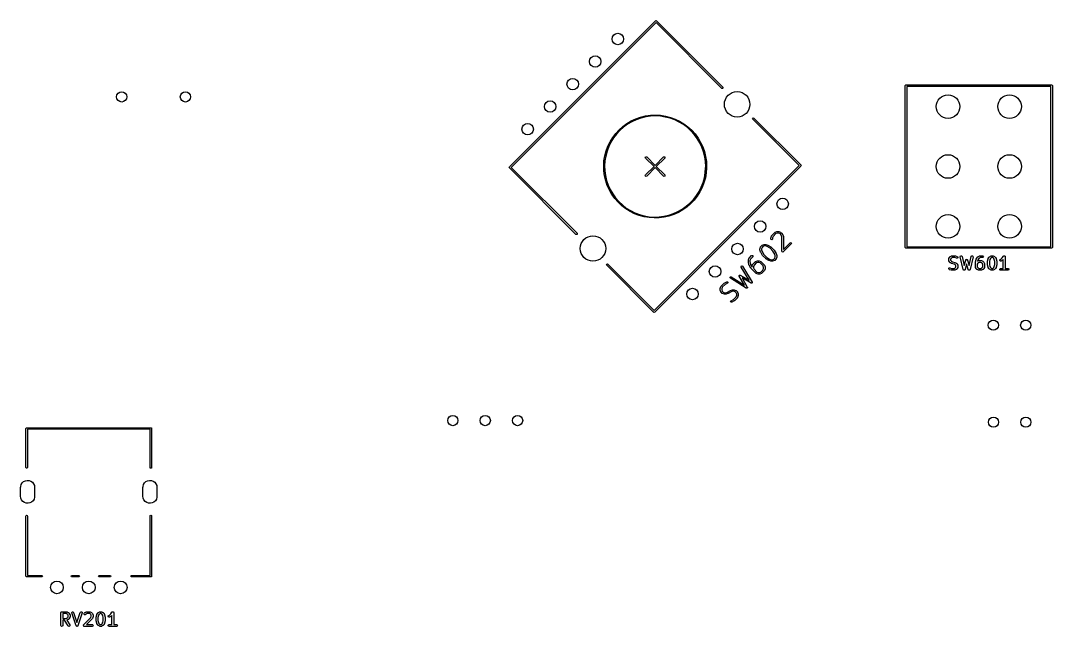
# Model space of a CAD drawing. Extents: x 126 to 289, y -245 to -37.
# Drawn here: x 132.3 to 213.3, y -135.4 to -87.9 of the extents above; entities that cross this region are included whole.
import ezdxf

# ---------------------------------------------------------------- set-up
doc = ezdxf.new("R2010")
doc.units = 0
doc.layers.add('BLACK', color=7, linetype='CONTINUOUS')

msp = doc.modelspace()

# ---------------------------------------------------------------- linework, layer by layer
at = {"layer": 'BLACK', "linetype": 'CONTINUOUS'}
for p, q in [((170.689, -99.3398), (182.144, -87.8847)), ((182.189, -88.0194), (170.823, -99.3847)), ((182.144, -87.8847), (182.189, -87.8661)), ((182.189, -87.8661), (182.234, -87.8847)), ((187.352, -93.1823), (182.189, -88.0194)), ((182.234, -87.8847), (187.441, -93.0925)), ((187.441, -93.0925), (187.46, -93.1374)), ((201.743, -92.964), (201.761, -92.9216)), ((201.743, -105.664), (201.743, -92.964)), ((201.761, -92.9216), (201.803, -92.904)), ((201.803, -92.904), (213.233, -92.904)), ((201.863, -93.024), (201.863, -105.604)), ((213.173, -93.024), (201.863, -93.024)), ((213.173, -105.604), (213.173, -93.024)), ((213.233, -92.904), (213.275, -92.9216)), ((213.275, -92.9216), (213.293, -92.964)), ((213.293, -92.964), (213.293, -105.664)), ((187.397, -93.2009), (187.352, -93.1823)), ((187.441, -93.1823), (187.397, -93.2009)), ((187.46, -93.1374), (187.441, -93.1823)), ((180.605, -95.5682), (180.977, -95.4384)), ((180.999, -95.5105), (180.633, -95.6379)), ((180.977, -95.4384), (181.361, -95.3456)), ((181.375, -95.4195), (180.999, -95.5105)), ((181.361, -95.3456), (181.752, -95.2906)), ((181.759, -95.3655), (181.375, -95.4195)), ((181.752, -95.2906), (182.146, -95.2741)), ((182.146, -95.3493), (181.759, -95.3655)), ((182.146, -95.2741), (182.54, -95.2961)), ((182.532, -95.3709), (182.146, -95.3493)), ((182.915, -95.4302), (182.532, -95.3709)), ((182.54, -95.2961), (182.93, -95.3565)), ((183.29, -95.5265), (182.915, -95.4302)), ((182.93, -95.3565), (183.313, -95.4547)), ((183.654, -95.659), (183.29, -95.5265)), ((183.313, -95.4547), (183.684, -95.5897)), ((189.761, -95.5621), (189.779, -95.5197)), ((189.779, -95.5197), (189.821, -95.5021)), ((189.821, -95.5021), (189.864, -95.5197)), ((189.864, -95.5197), (193.539, -99.1949)), ((179.291, -96.4275), (179.587, -96.1655)), ((179.634, -96.2241), (179.344, -96.4813)), ((179.587, -96.1655), (179.906, -95.9335)), ((179.947, -95.9964), (179.634, -96.2241)), ((179.906, -95.9335), (180.246, -95.7337)), ((180.281, -95.8004), (179.947, -95.9964)), ((180.246, -95.7337), (180.605, -95.5682)), ((180.633, -95.6379), (180.281, -95.8004)), ((184.004, -95.8264), (183.654, -95.659)), ((183.684, -95.5897), (184.04, -95.7602)), ((184.335, -96.0271), (184.004, -95.8264)), ((184.04, -95.7602), (184.377, -95.9647)), ((184.645, -96.2591), (184.335, -96.0271)), ((184.377, -95.9647), (184.693, -96.2011)), ((184.931, -96.5203), (184.645, -96.2591)), ((184.693, -96.2011), (184.985, -96.4673)), ((189.779, -95.6045), (189.761, -95.5621)), ((193.415, -99.2408), (189.779, -95.6045)), ((178.578, -97.3677), (178.785, -97.0315)), ((178.847, -97.074), (178.644, -97.404)), ((178.785, -97.0315), (179.023, -96.7171)), ((179.081, -96.7655), (178.847, -97.074)), ((179.023, -96.7171), (179.291, -96.4275)), ((179.344, -96.4813), (179.081, -96.7655)), ((185.19, -96.8081), (184.931, -96.5203)), ((184.985, -96.4673), (185.249, -96.7606)), ((185.42, -97.1199), (185.19, -96.8081)), ((185.249, -96.7606), (185.483, -97.0783)), ((185.619, -97.4526), (185.42, -97.1199)), ((185.483, -97.0783), (185.685, -97.4173)), ((178.267, -98.0924), (178.405, -97.7225)), ((178.474, -97.7521), (178.339, -98.1152)), ((178.405, -97.7225), (178.578, -97.3677)), ((178.644, -97.404), (178.474, -97.7521)), ((185.784, -97.8031), (185.619, -97.4526)), ((185.685, -97.4173), (185.853, -97.7745)), ((185.914, -98.1681), (185.784, -97.8031)), ((185.853, -97.7745), (185.986, -98.1463)), ((178.103, -98.8637), (178.166, -98.474)), ((178.166, -98.474), (178.267, -98.0924)), ((178.24, -98.4897), (178.178, -98.8721)), ((178.339, -98.1152), (178.24, -98.4897)), ((181.347, -98.6069), (181.366, -98.562)), ((181.366, -98.6518), (181.347, -98.6069)), ((181.366, -98.562), (181.411, -98.5434)), ((182.028, -99.314), (181.366, -98.6518)), ((181.411, -98.5434), (181.456, -98.562)), ((181.456, -98.562), (182.118, -99.2242)), ((182.118, -99.2242), (182.78, -98.562)), ((182.87, -98.6518), (182.208, -99.314)), ((182.78, -98.562), (182.825, -98.5434)), ((182.825, -98.5434), (182.87, -98.562)), ((182.87, -98.562), (182.889, -98.6069)), ((182.889, -98.6069), (182.87, -98.6518)), ((186.007, -98.5439), (185.914, -98.1681)), ((185.986, -98.1463), (186.081, -98.5293)), ((186.064, -98.9271), (186.007, -98.5439)), ((186.081, -98.5293), (186.139, -98.9198)), ((170.67, -99.3847), (170.689, -99.3398)), ((170.689, -99.4296), (170.67, -99.3847)), ((175.897, -104.637), (170.689, -99.4296)), ((170.823, -99.3847), (175.986, -104.548)), ((178.078, -99.2576), (178.103, -98.8637)), ((178.078, -99.2586), (178.078, -99.2576)), ((178.092, -99.6521), (178.078, -99.2586)), ((178.178, -98.8721), (178.154, -99.2586)), ((178.154, -99.2586), (178.167, -99.6458)), ((181.366, -99.9762), (182.028, -99.314)), ((182.118, -99.4038), (181.456, -100.066)), ((182.78, -100.066), (182.118, -99.4038)), ((182.208, -99.314), (182.87, -99.9762)), ((186.052, -99.8109), (186.081, -99.4247)), ((186.083, -99.314), (186.064, -98.9271)), ((186.081, -99.4247), (186.083, -99.314)), ((186.156, -99.4268), (186.126, -99.8203)), ((186.139, -98.9198), (186.158, -99.314)), ((186.158, -99.314), (186.156, -99.4268)), ((193.033, -99.6227), (193.415, -99.2408)), ((193.547, -99.2882), (193.123, -99.7125)), ((193.539, -99.1949), (193.547, -99.1984)), ((193.547, -99.1984), (193.566, -99.2433)), ((193.566, -99.2433), (193.547, -99.2882)), ((178.144, -100.043), (178.092, -99.6521)), ((178.235, -100.428), (178.144, -100.043)), ((178.167, -99.6458), (178.218, -100.03)), ((178.218, -100.03), (178.307, -100.407)), ((178.307, -100.407), (178.432, -100.774)), ((181.347, -100.021), (181.366, -99.9762)), ((181.366, -100.066), (181.347, -100.021)), ((181.411, -100.085), (181.366, -100.066)), ((181.456, -100.066), (181.411, -100.085)), ((182.427, -110.229), (193.033, -99.6227)), ((193.123, -99.7125), (182.516, -110.319)), ((182.825, -100.085), (182.78, -100.066)), ((182.87, -100.066), (182.825, -100.085)), ((182.87, -99.9762), (182.889, -100.021)), ((182.889, -100.021), (182.87, -100.066)), ((185.88, -100.565), (185.984, -100.192)), ((186.058, -100.209), (185.951, -100.589)), ((185.984, -100.192), (186.052, -99.8109)), ((186.126, -99.8203), (186.058, -100.209)), ((193.033, -99.6227), (193.033, -99.6227)), ((193.123, -99.7125), (193.123, -99.7125)), ((178.362, -100.801), (178.235, -100.428)), ((178.525, -101.161), (178.362, -100.801)), ((178.432, -100.774), (178.592, -101.126)), ((178.722, -101.503), (178.525, -101.161)), ((178.592, -101.126), (178.785, -101.462)), ((185.565, -101.272), (185.74, -100.927)), ((185.809, -100.957), (185.631, -101.31)), ((185.74, -100.927), (185.88, -100.565)), ((185.951, -100.589), (185.809, -100.957)), ((178.952, -101.823), (178.722, -101.503)), ((178.785, -101.462), (179.011, -101.777)), ((179.212, -102.12), (178.952, -101.823)), ((179.011, -101.777), (179.266, -102.068)), ((184.852, -102.185), (185.119, -101.905)), ((185.176, -101.954), (184.904, -102.24)), ((185.119, -101.905), (185.358, -101.599)), ((185.419, -101.643), (185.176, -101.954)), ((185.358, -101.599), (185.565, -101.272)), ((185.631, -101.31), (185.419, -101.643)), ((179.5, -102.391), (179.212, -102.12)), ((179.266, -102.068), (179.548, -102.333)), ((179.812, -102.631), (179.5, -102.391)), ((179.548, -102.333), (179.855, -102.57)), ((180.147, -102.841), (179.812, -102.631)), ((179.855, -102.57), (180.184, -102.775)), ((180.184, -102.775), (180.531, -102.947)), ((183.906, -102.853), (184.242, -102.662)), ((184.283, -102.725), (183.94, -102.92)), ((184.242, -102.662), (184.559, -102.438)), ((184.605, -102.498), (184.283, -102.725)), ((184.559, -102.438), (184.852, -102.185)), ((184.904, -102.24), (184.605, -102.498)), ((180.501, -103.016), (180.147, -102.841)), ((180.87, -103.156), (180.501, -103.016)), ((180.531, -102.947), (180.893, -103.085)), ((181.25, -103.26), (180.87, -103.156)), ((180.893, -103.085), (181.267, -103.186)), ((181.64, -103.326), (181.25, -103.26)), ((181.267, -103.186), (181.649, -103.251)), ((182.033, -103.353), (181.64, -103.326)), ((181.649, -103.251), (182.035, -103.278)), ((182.428, -103.342), (182.033, -103.353)), ((182.035, -103.278), (182.422, -103.267)), ((182.422, -103.267), (182.806, -103.219)), ((182.82, -103.293), (182.428, -103.342)), ((182.806, -103.219), (183.184, -103.133)), ((183.204, -103.205), (182.82, -103.293)), ((183.184, -103.133), (183.552, -103.01)), ((183.579, -103.081), (183.204, -103.205)), ((183.552, -103.01), (183.906, -102.853)), ((183.94, -102.92), (183.579, -103.081)), ((191.537, -104.472), (191.681, -104.424)), ((191.681, -104.424), (191.69, -104.425)), ((191.69, -104.425), (191.7, -104.421)), ((191.7, -104.421), (191.796, -104.421)), ((191.796, -104.421), (191.805, -104.425)), ((191.805, -104.425), (191.814, -104.424)), ((191.814, -104.424), (191.958, -104.472)), ((175.941, -104.656), (175.897, -104.637)), ((175.986, -104.637), (175.941, -104.656)), ((175.986, -104.548), (176.005, -104.593)), ((176.005, -104.593), (175.986, -104.637)), ((191.208, -104.913), (191.211, -104.904)), ((191.208, -105.009), (191.208, -104.913)), ((191.225, -105.051), (191.208, -105.009)), ((191.211, -104.894), (191.259, -104.75)), ((191.211, -104.904), (191.211, -104.894)), ((191.268, -105.069), (191.225, -105.051)), ((191.259, -104.75), (191.268, -104.74)), ((191.268, -104.74), (191.273, -104.727)), ((191.31, -105.051), (191.268, -105.069)), ((191.273, -104.727), (191.513, -104.487)), ((191.328, -105.009), (191.31, -105.051)), ((191.368, -104.801), (191.328, -104.923)), ((191.328, -104.923), (191.328, -105.009)), ((191.588, -104.582), (191.368, -104.801)), ((191.513, -104.487), (191.526, -104.481)), ((191.526, -104.481), (191.537, -104.472)), ((191.709, -104.541), (191.588, -104.582)), ((191.786, -104.541), (191.709, -104.541)), ((191.907, -104.582), (191.786, -104.541)), ((191.986, -104.661), (191.907, -104.582)), ((191.958, -104.472), (191.969, -104.481)), ((191.969, -104.481), (191.982, -104.487)), ((191.982, -104.487), (192.078, -104.583)), ((192.071, -104.831), (191.986, -104.661)), ((192.071, -105.969), (192.071, -104.831)), ((192.078, -104.583), (192.082, -104.592)), ((192.082, -104.592), (192.089, -104.598)), ((192.089, -104.598), (192.185, -104.79)), ((192.185, -104.79), (192.186, -104.804)), ((192.186, -104.804), (192.191, -104.817)), ((192.191, -104.817), (192.191, -105.824)), ((190.344, -105.777), (190.348, -105.768)), ((190.344, -105.873), (190.344, -105.777)), ((190.348, -105.882), (190.344, -105.873)), ((190.347, -105.758), (190.395, -105.614)), ((190.348, -105.768), (190.347, -105.758)), ((190.347, -105.892), (190.348, -105.882)), ((190.395, -106.036), (190.347, -105.892)), ((190.395, -105.614), (190.404, -105.603)), ((190.4, -106.041), (190.395, -106.036)), ((190.401, -106.047), (190.4, -106.041)), ((190.545, -106.287), (190.401, -106.047)), ((190.404, -105.603), (190.41, -105.59)), ((190.41, -105.59), (190.506, -105.494)), ((190.504, -105.665), (190.464, -105.786)), ((190.464, -105.786), (190.464, -105.863)), ((190.464, -105.863), (190.507, -105.991)), ((190.58, -105.589), (190.504, -105.665)), ((190.506, -105.494), (190.518, -105.489)), ((190.507, -105.991), (190.644, -106.219)), ((190.518, -105.489), (190.529, -105.48)), ((190.529, -105.48), (190.673, -105.432)), ((190.702, -105.549), (190.58, -105.589)), ((190.673, -105.432), (190.683, -105.433)), ((190.683, -105.433), (190.692, -105.429)), ((190.692, -105.429), (190.788, -105.429)), ((190.778, -105.549), (190.702, -105.549)), ((190.907, -105.592), (190.778, -105.549)), ((190.788, -105.429), (190.797, -105.433)), ((190.797, -105.433), (190.807, -105.432)), ((190.807, -105.432), (190.951, -105.48)), ((191.135, -105.728), (190.907, -105.592)), ((190.951, -105.48), (190.956, -105.484)), ((190.956, -105.484), (190.963, -105.485)), ((190.963, -105.485), (191.203, -105.629)), ((191.364, -105.958), (191.135, -105.728)), ((191.203, -105.629), (191.207, -105.635)), ((191.207, -105.635), (191.214, -105.638)), ((191.214, -105.638), (191.454, -105.878)), ((191.501, -106.186), (191.364, -105.958)), ((191.454, -105.878), (191.457, -105.885)), ((191.457, -105.885), (191.463, -105.89)), ((191.463, -105.89), (191.607, -106.13)), ((192.089, -106.011), (192.071, -105.969)), ((192.131, -106.029), (192.089, -106.011)), ((192.174, -106.011), (192.131, -106.029)), ((192.798, -105.387), (192.174, -106.011)), ((192.191, -105.824), (192.713, -105.302)), ((192.713, -105.302), (192.755, -105.285)), ((192.755, -105.285), (192.798, -105.302)), ((192.798, -105.302), (192.815, -105.345)), ((192.815, -105.345), (192.798, -105.387)), ((201.761, -105.706), (201.743, -105.664)), ((201.803, -105.724), (201.761, -105.706)), ((213.233, -105.724), (201.803, -105.724)), ((201.863, -105.604), (213.173, -105.604)), ((213.275, -105.706), (213.233, -105.724)), ((213.293, -105.664), (213.275, -105.706)), ((189.432, -106.688), (189.436, -106.679)), ((189.432, -106.784), (189.432, -106.688)), ((189.435, -106.79), (189.432, -106.784)), ((189.434, -106.796), (189.435, -106.79)), ((189.482, -107.036), (189.434, -106.796)), ((189.435, -106.669), (189.483, -106.525)), ((189.436, -106.679), (189.435, -106.669)), ((189.483, -106.525), (189.493, -106.515)), ((189.493, -106.515), (189.498, -106.502)), ((189.498, -106.502), (189.69, -106.31)), ((189.593, -106.577), (189.552, -106.698)), ((189.552, -106.698), (189.552, -106.778)), ((189.552, -106.778), (189.597, -107.002)), ((189.775, -106.395), (189.593, -106.577)), ((189.69, -106.31), (189.732, -106.292)), ((189.732, -106.292), (189.775, -106.31)), ((189.775, -106.31), (189.792, -106.352)), ((189.792, -106.352), (189.775, -106.395)), ((189.786, -106.982), (189.978, -106.79)), ((190.053, -106.885), (189.881, -107.057)), ((189.978, -106.79), (189.991, -106.785)), ((189.991, -106.785), (190.001, -106.775)), ((190.001, -106.775), (190.145, -106.727)), ((190.174, -106.844), (190.053, -106.885)), ((190.145, -106.727), (190.155, -106.728)), ((190.155, -106.728), (190.164, -106.724)), ((190.164, -106.724), (190.26, -106.724)), ((190.25, -106.844), (190.174, -106.844)), ((190.372, -106.885), (190.25, -106.844)), ((190.26, -106.724), (190.269, -106.728)), ((190.269, -106.728), (190.279, -106.727)), ((190.279, -106.727), (190.423, -106.775)), ((190.592, -107.105), (190.372, -106.885)), ((190.423, -106.775), (190.434, -106.785)), ((190.434, -106.785), (190.446, -106.79)), ((190.446, -106.79), (190.686, -107.03)), ((190.551, -106.292), (190.545, -106.287)), ((190.554, -106.299), (190.551, -106.292)), ((190.793, -106.539), (190.554, -106.299)), ((190.644, -106.219), (190.873, -106.449)), ((190.8, -106.542), (190.793, -106.539)), ((190.805, -106.548), (190.8, -106.542)), ((191.045, -106.692), (190.805, -106.548)), ((190.873, -106.449), (191.101, -106.586)), ((191.052, -106.693), (191.045, -106.692)), ((191.057, -106.697), (191.052, -106.693)), ((191.201, -106.745), (191.057, -106.697)), ((191.101, -106.586), (191.229, -106.628)), ((191.211, -106.745), (191.201, -106.745)), ((191.22, -106.748), (191.211, -106.745)), ((191.316, -106.748), (191.22, -106.748)), ((191.229, -106.628), (191.306, -106.628)), ((191.306, -106.628), (191.427, -106.588)), ((191.325, -106.745), (191.316, -106.748)), ((191.335, -106.745), (191.325, -106.745)), ((191.479, -106.697), (191.335, -106.745)), ((191.427, -106.588), (191.503, -106.512)), ((191.489, -106.688), (191.479, -106.697)), ((191.502, -106.683), (191.489, -106.688)), ((191.544, -106.314), (191.501, -106.186)), ((191.598, -106.587), (191.502, -106.683)), ((191.503, -106.512), (191.544, -106.391)), ((191.544, -106.391), (191.544, -106.314)), ((191.603, -106.574), (191.598, -106.587)), ((191.613, -106.563), (191.603, -106.574)), ((191.607, -106.13), (191.608, -106.136)), ((191.608, -106.136), (191.613, -106.142)), ((191.613, -106.142), (191.661, -106.286)), ((191.661, -106.419), (191.613, -106.563)), ((191.661, -106.286), (191.66, -106.295)), ((191.66, -106.295), (191.664, -106.305)), ((191.664, -106.4), (191.66, -106.41)), ((191.66, -106.41), (191.661, -106.419)), ((191.664, -106.305), (191.664, -106.4)), ((205.157, -106.577), (205.162, -106.551)), ((205.157, -106.672), (205.157, -106.577)), ((205.159, -106.676), (205.157, -106.672)), ((205.158, -106.681), (205.159, -106.676)), ((205.165, -106.706), (205.158, -106.681)), ((205.162, -106.551), (205.165, -106.548)), ((205.165, -106.543), (205.213, -106.448)), ((205.165, -106.548), (205.165, -106.543)), ((205.213, -106.801), (205.165, -106.706)), ((205.213, -106.448), (205.226, -106.43)), ((205.214, -106.802), (205.213, -106.801)), ((205.227, -106.82), (205.214, -106.802)), ((205.226, -106.43), (205.227, -106.429)), ((205.227, -106.429), (205.274, -106.381)), ((205.274, -106.868), (205.227, -106.82)), ((205.274, -106.381), (205.293, -106.368)), ((205.276, -106.869), (205.274, -106.868)), ((205.294, -106.882), (205.276, -106.869)), ((205.293, -106.368), (205.294, -106.367)), ((205.294, -106.367), (205.389, -106.319)), ((205.389, -106.93), (205.294, -106.882)), ((205.342, -106.526), (205.307, -106.595)), ((205.307, -106.595), (205.307, -106.654)), ((205.307, -106.654), (205.342, -106.723)), ((205.372, -106.496), (205.342, -106.526)), ((205.342, -106.723), (205.372, -106.753)), ((205.44, -106.461), (205.372, -106.496)), ((205.372, -106.753), (205.449, -106.792)), ((205.389, -106.319), (205.414, -106.312)), ((205.414, -106.312), (205.419, -106.313)), ((205.419, -106.313), (205.423, -106.311)), ((205.423, -106.311), (205.661, -106.311)), ((205.649, -106.461), (205.44, -106.461)), ((205.449, -106.792), (205.631, -106.837)), ((205.631, -106.837), (205.643, -106.843)), ((205.643, -106.843), (205.647, -106.843)), ((205.647, -106.843), (205.742, -106.891)), ((205.78, -106.505), (205.649, -106.461)), ((205.661, -106.311), (205.683, -106.315)), ((205.683, -106.315), (205.685, -106.315)), ((205.685, -106.315), (205.827, -106.363)), ((205.831, -106.504), (205.78, -106.505)), ((205.827, -106.363), (205.85, -106.375)), ((205.87, -106.47), (205.831, -106.504)), ((205.85, -106.375), (205.877, -106.419)), ((205.877, -106.419), (205.87, -106.47)), ((206.063, -106.378), (206.086, -106.332)), ((206.064, -106.404), (206.063, -106.378)), ((206.302, -107.404), (206.064, -106.404)), ((206.086, -106.332), (206.133, -106.312)), ((206.133, -106.312), (206.182, -106.326)), ((206.182, -106.326), (206.21, -106.369)), ((206.21, -106.369), (206.379, -107.08)), ((206.379, -107.08), (206.493, -106.653)), ((206.493, -106.653), (206.504, -106.629)), ((206.504, -106.629), (206.51, -106.625)), ((206.51, -106.625), (206.513, -106.619)), ((206.513, -106.619), (206.53, -106.611)), ((206.53, -106.611), (206.546, -106.6)), ((206.546, -106.6), (206.553, -106.6)), ((206.553, -106.6), (206.559, -106.597)), ((206.559, -106.597), (206.578, -106.602)), ((206.578, -106.602), (206.597, -106.604)), ((206.597, -106.604), (206.602, -106.609)), ((206.602, -106.609), (206.609, -106.611)), ((206.609, -106.611), (206.62, -106.627)), ((206.62, -106.627), (206.634, -106.64)), ((206.634, -106.64), (206.634, -106.647)), ((206.634, -106.647), (206.638, -106.653)), ((206.638, -106.653), (206.752, -107.08)), ((206.752, -107.08), (206.921, -106.369)), ((207.067, -106.404), (206.829, -107.404)), ((206.921, -106.369), (206.932, -106.345)), ((206.932, -106.345), (206.973, -106.315)), ((206.973, -106.315), (207.024, -106.318)), ((207.024, -106.318), (207.061, -106.353)), ((207.061, -106.353), (207.067, -106.404)), ((207.253, -106.815), (207.255, -106.8)), ((207.253, -107.196), (207.253, -106.815)), ((207.255, -106.797), (207.302, -106.606)), ((207.255, -106.8), (207.255, -106.797)), ((207.302, -106.606), (207.313, -106.583)), ((207.313, -106.583), (207.408, -106.44)), ((207.313, -106.583), (207.313, -106.583)), ((207.408, -106.44), (207.416, -106.432)), ((207.416, -106.432), (207.417, -106.429)), ((207.417, -106.429), (207.465, -106.381)), ((207.445, -106.655), (207.426, -106.729)), ((207.426, -106.729), (207.484, -106.7)), ((207.467, -106.877), (207.437, -106.907)), ((207.529, -106.529), (207.445, -106.655)), ((207.465, -106.381), (207.483, -106.368)), ((207.536, -106.842), (207.467, -106.877)), ((207.483, -106.368), (207.484, -106.367)), ((207.484, -106.367), (207.58, -106.319)), ((207.484, -106.7), (207.509, -106.693)), ((207.509, -106.693), (207.514, -106.694)), ((207.514, -106.694), (207.518, -106.692)), ((207.518, -106.692), (207.708, -106.692)), ((207.562, -106.496), (207.529, -106.529)), ((207.691, -106.842), (207.536, -106.842)), ((207.631, -106.461), (207.562, -106.496)), ((207.58, -106.319), (207.605, -106.312)), ((207.605, -106.312), (207.609, -106.313)), ((207.609, -106.313), (207.613, -106.311)), ((207.613, -106.311), (207.804, -106.311)), ((207.804, -106.461), (207.631, -106.461)), ((207.759, -106.877), (207.691, -106.842)), ((207.708, -106.692), (207.734, -106.697)), ((207.734, -106.697), (207.738, -106.7)), ((207.738, -106.7), (207.742, -106.7)), ((207.742, -106.7), (207.837, -106.748)), ((207.79, -106.907), (207.759, -106.877)), ((207.804, -106.311), (207.829, -106.316)), ((207.852, -106.444), (207.804, -106.461)), ((207.829, -106.316), (207.869, -106.349)), ((207.837, -106.748), (207.855, -106.761)), ((207.878, -106.399), (207.852, -106.444)), ((207.855, -106.761), (207.857, -106.762)), ((207.857, -106.762), (207.904, -106.81)), ((207.869, -106.349), (207.878, -106.399)), ((207.904, -106.81), (207.917, -106.828)), ((207.917, -106.828), (207.918, -106.829)), ((207.918, -106.829), (207.966, -106.924)), ((208.205, -106.767), (208.208, -106.753)), ((208.205, -107.005), (208.205, -106.767)), ((208.207, -106.749), (208.255, -106.559)), ((208.208, -106.753), (208.207, -106.749)), ((208.255, -106.559), (208.26, -106.547)), ((208.26, -106.543), (208.308, -106.448)), ((208.26, -106.547), (208.26, -106.543)), ((208.308, -106.448), (208.321, -106.43)), ((208.321, -106.43), (208.322, -106.429)), ((208.322, -106.429), (208.37, -106.381)), ((208.398, -106.603), (208.355, -106.777)), ((208.355, -106.777), (208.355, -106.996)), ((208.37, -106.381), (208.388, -106.368)), ((208.388, -106.368), (208.389, -106.367)), ((208.389, -106.367), (208.484, -106.319)), ((208.437, -106.526), (208.398, -106.603)), ((208.467, -106.496), (208.437, -106.526)), ((208.536, -106.461), (208.467, -106.496)), ((208.484, -106.319), (208.509, -106.312)), ((208.509, -106.312), (208.514, -106.313)), ((208.514, -106.313), (208.518, -106.311)), ((208.518, -106.311), (208.613, -106.311)), ((208.596, -106.461), (208.536, -106.461)), ((208.664, -106.496), (208.596, -106.461)), ((208.613, -106.311), (208.639, -106.316)), ((208.639, -106.316), (208.642, -106.319)), ((208.642, -106.319), (208.647, -106.319)), ((208.647, -106.319), (208.742, -106.367)), ((208.694, -106.526), (208.664, -106.496)), ((208.733, -106.603), (208.694, -106.526)), ((208.776, -106.777), (208.733, -106.603)), ((208.742, -106.367), (208.76, -106.38)), ((208.76, -106.38), (208.762, -106.381)), ((208.762, -106.381), (208.809, -106.429)), ((208.776, -106.996), (208.776, -106.777)), ((208.809, -106.429), (208.822, -106.447)), ((208.822, -106.447), (208.823, -106.448)), ((208.823, -106.448), (208.871, -106.543)), ((208.871, -106.543), (208.874, -106.556)), ((208.874, -106.556), (208.876, -106.559)), ((208.876, -106.559), (208.924, -106.749)), ((208.924, -106.749), (208.925, -106.764)), ((208.925, -106.764), (208.926, -106.767)), ((208.926, -106.767), (208.926, -107.005)), ((209.16, -106.693), (209.163, -106.642)), ((209.191, -106.735), (209.16, -106.693)), ((209.163, -106.642), (209.199, -106.605)), ((209.241, -106.747), (209.191, -106.735)), ((209.199, -106.605), (209.283, -106.563)), ((209.266, -106.739), (209.241, -106.747)), ((209.361, -106.692), (209.266, -106.739)), ((209.283, -106.563), (209.364, -106.481)), ((209.362, -106.69), (209.361, -106.692)), ((209.381, -106.678), (209.362, -106.69)), ((209.364, -106.481), (209.456, -106.345)), ((209.443, -106.615), (209.381, -106.678)), ((209.443, -107.311), (209.443, -106.615)), ((209.456, -106.345), (209.474, -106.326)), ((209.474, -106.326), (209.478, -106.325)), ((209.478, -106.325), (209.48, -106.321)), ((209.48, -106.321), (209.502, -106.318)), ((209.502, -106.318), (209.523, -106.312)), ((209.523, -106.312), (209.527, -106.313)), ((209.527, -106.313), (209.531, -106.313)), ((209.531, -106.313), (209.55, -106.323)), ((209.55, -106.323), (209.57, -106.332)), ((209.57, -106.332), (209.572, -106.336)), ((209.572, -106.336), (209.575, -106.338)), ((209.575, -106.338), (209.583, -106.359)), ((209.583, -106.359), (209.593, -106.378)), ((209.593, -106.378), (209.592, -106.382)), ((209.592, -106.382), (209.593, -106.386)), ((209.593, -106.386), (209.593, -107.311)), ((178.306, -107.017), (178.324, -106.975)), ((178.324, -107.06), (178.306, -107.017)), ((178.324, -106.975), (178.366, -106.957)), ((181.999, -110.735), (178.324, -107.06)), ((178.366, -106.957), (178.409, -106.975)), ((178.409, -106.975), (182.045, -110.611)), ((188.858, -107.154), (188.885, -107.117)), ((188.865, -107.2), (188.858, -107.154)), ((189.509, -108.245), (188.865, -107.2)), ((188.885, -107.117), (188.93, -107.11)), ((188.93, -107.11), (188.968, -107.137)), ((188.968, -107.137), (189.735, -108.384)), ((189.487, -107.045), (189.482, -107.036)), ((189.489, -107.055), (189.487, -107.045)), ((189.633, -107.295), (189.489, -107.055)), ((189.597, -107.002), (189.72, -107.207)), ((189.639, -107.3), (189.633, -107.295)), ((189.642, -107.307), (189.639, -107.3)), ((190.026, -107.69), (189.642, -107.307)), ((189.72, -107.168), (189.724, -107.159)), ((189.72, -107.207), (189.72, -107.168)), ((189.723, -107.149), (189.771, -107.005)), ((189.724, -107.159), (189.723, -107.149)), ((189.771, -107.005), (189.78, -106.995)), ((189.78, -106.995), (189.786, -106.982)), ((189.881, -107.057), (189.84, -107.178)), ((189.84, -107.178), (189.84, -107.254)), ((189.84, -107.254), (189.881, -107.376)), ((189.881, -107.376), (190.101, -107.596)), ((190.039, -107.696), (190.026, -107.69)), ((190.049, -107.705), (190.039, -107.696)), ((190.101, -107.596), (190.222, -107.636)), ((190.222, -107.636), (190.298, -107.636)), ((190.298, -107.636), (190.42, -107.596)), ((190.42, -107.596), (190.592, -107.424)), ((190.482, -107.696), (190.471, -107.705)), ((190.494, -107.69), (190.482, -107.696)), ((190.686, -107.499), (190.494, -107.69)), ((190.632, -107.226), (190.592, -107.105)), ((190.592, -107.424), (190.632, -107.302)), ((190.632, -107.302), (190.632, -107.226)), ((190.686, -107.03), (190.692, -107.043)), ((190.692, -107.486), (190.686, -107.499)), ((190.692, -107.043), (190.701, -107.053)), ((190.701, -107.475), (190.692, -107.486)), ((190.701, -107.053), (190.749, -107.197)), ((190.749, -107.331), (190.701, -107.475)), ((190.749, -107.197), (190.748, -107.207)), ((190.748, -107.207), (190.752, -107.216)), ((190.752, -107.312), (190.748, -107.321)), ((190.748, -107.321), (190.749, -107.331)), ((190.752, -107.216), (190.752, -107.312)), ((205.159, -107.354), (205.166, -107.303)), ((205.186, -107.398), (205.159, -107.354)), ((205.166, -107.303), (205.205, -107.269)), ((205.209, -107.41), (205.186, -107.398)), ((205.205, -107.269), (205.256, -107.268)), ((205.351, -107.458), (205.209, -107.41)), ((205.256, -107.268), (205.387, -107.311)), ((205.353, -107.457), (205.351, -107.458)), ((205.375, -107.461), (205.353, -107.457)), ((205.613, -107.461), (205.375, -107.461)), ((205.387, -107.311), (205.596, -107.311)), ((205.393, -106.93), (205.389, -106.93)), ((205.405, -106.935), (205.393, -106.93)), ((205.587, -106.981), (205.405, -106.935)), ((205.664, -107.019), (205.587, -106.981)), ((205.596, -107.311), (205.664, -107.277)), ((205.617, -107.46), (205.613, -107.461)), ((205.622, -107.461), (205.617, -107.46)), ((205.647, -107.453), (205.622, -107.461)), ((205.742, -107.406), (205.647, -107.453)), ((205.694, -107.05), (205.664, -107.019)), ((205.664, -107.277), (205.694, -107.247)), ((205.729, -107.118), (205.694, -107.05)), ((205.694, -107.247), (205.729, -107.178)), ((205.729, -107.178), (205.729, -107.118)), ((205.742, -106.891), (205.76, -106.904)), ((205.743, -107.405), (205.742, -107.406)), ((205.762, -107.392), (205.743, -107.405)), ((205.76, -106.904), (205.762, -106.905)), ((205.762, -106.905), (205.809, -106.952)), ((205.809, -107.344), (205.762, -107.392)), ((205.809, -106.952), (205.822, -106.971)), ((205.81, -107.343), (205.809, -107.344)), ((205.823, -107.325), (205.81, -107.343)), ((205.822, -106.971), (205.823, -106.972)), ((205.823, -106.972), (205.871, -107.067)), ((205.871, -107.229), (205.823, -107.325)), ((205.871, -107.067), (205.878, -107.092)), ((205.874, -107.222), (205.871, -107.225)), ((205.871, -107.225), (205.871, -107.229)), ((205.879, -107.196), (205.874, -107.222)), ((205.878, -107.092), (205.877, -107.096)), ((205.877, -107.096), (205.879, -107.101)), ((205.879, -107.101), (205.879, -107.196)), ((206.307, -107.41), (206.302, -107.404)), ((206.307, -107.418), (206.307, -107.41)), ((206.32, -107.431), (206.307, -107.418)), ((206.33, -107.447), (206.32, -107.431)), ((206.338, -107.449), (206.33, -107.447)), ((206.344, -107.454), (206.338, -107.449)), ((206.362, -107.456), (206.344, -107.454)), ((206.38, -107.461), (206.362, -107.456)), ((206.387, -107.458), (206.38, -107.461)), ((206.395, -107.459), (206.387, -107.458)), ((206.41, -107.448), (206.395, -107.459)), ((206.427, -107.441), (206.41, -107.448)), ((206.43, -107.434), (206.427, -107.441)), ((206.437, -107.429), (206.43, -107.434)), ((206.448, -107.406), (206.437, -107.429)), ((206.566, -106.963), (206.448, -107.406)), ((206.684, -107.406), (206.566, -106.963)), ((206.688, -107.412), (206.684, -107.406)), ((206.689, -107.42), (206.688, -107.412)), ((206.702, -107.433), (206.689, -107.42)), ((206.713, -107.448), (206.702, -107.433)), ((206.721, -107.45), (206.713, -107.448)), ((206.726, -107.455), (206.721, -107.45)), ((206.745, -107.456), (206.726, -107.455)), ((206.763, -107.461), (206.745, -107.456)), ((206.77, -107.458), (206.763, -107.461)), ((206.778, -107.458), (206.77, -107.458)), ((206.792, -107.447), (206.778, -107.458)), ((206.809, -107.439), (206.792, -107.447)), ((206.812, -107.432), (206.809, -107.439)), ((206.819, -107.428), (206.812, -107.432)), ((206.829, -107.404), (206.819, -107.428)), ((207.254, -107.2), (207.253, -107.196)), ((207.253, -107.204), (207.254, -107.2)), ((207.26, -107.229), (207.253, -107.204)), ((207.308, -107.325), (207.26, -107.229)), ((207.309, -107.326), (207.308, -107.325)), ((207.322, -107.344), (207.309, -107.326)), ((207.37, -107.392), (207.322, -107.344)), ((207.371, -107.392), (207.37, -107.392)), ((207.389, -107.406), (207.371, -107.392)), ((207.484, -107.453), (207.389, -107.406)), ((207.437, -106.907), (207.403, -106.976)), ((207.403, -106.976), (207.403, -107.178)), ((207.403, -107.178), (207.437, -107.247)), ((207.437, -107.247), (207.467, -107.277)), ((207.467, -107.277), (207.536, -107.311)), ((207.489, -107.454), (207.484, -107.453)), ((207.492, -107.457), (207.489, -107.454)), ((207.518, -107.461), (207.492, -107.457)), ((207.708, -107.461), (207.518, -107.461)), ((207.536, -107.311), (207.691, -107.311)), ((207.691, -107.311), (207.759, -107.277)), ((207.713, -107.46), (207.708, -107.461)), ((207.717, -107.461), (207.713, -107.46)), ((207.742, -107.453), (207.717, -107.461)), ((207.837, -107.406), (207.742, -107.453)), ((207.759, -107.277), (207.79, -107.247)), ((207.824, -106.976), (207.79, -106.907)), ((207.79, -107.247), (207.824, -107.178)), ((207.824, -107.178), (207.824, -106.976)), ((207.838, -107.405), (207.837, -107.406)), ((207.857, -107.392), (207.838, -107.405)), ((207.904, -107.344), (207.857, -107.392)), ((207.905, -107.343), (207.904, -107.344)), ((207.918, -107.325), (207.905, -107.343)), ((207.966, -107.229), (207.918, -107.325)), ((207.966, -106.924), (207.973, -106.949)), ((207.967, -107.225), (207.966, -107.229)), ((207.969, -107.222), (207.967, -107.225)), ((207.974, -107.196), (207.969, -107.222)), ((207.973, -106.949), (207.972, -106.954)), ((207.972, -106.954), (207.974, -106.958)), ((207.974, -106.958), (207.974, -107.196)), ((208.206, -107.009), (208.205, -107.005)), ((208.207, -107.024), (208.206, -107.009)), ((208.255, -107.214), (208.207, -107.024)), ((208.257, -107.217), (208.255, -107.214)), ((208.26, -107.229), (208.257, -107.217)), ((208.308, -107.325), (208.26, -107.229)), ((208.309, -107.326), (208.308, -107.325)), ((208.322, -107.344), (208.309, -107.326)), ((208.37, -107.392), (208.322, -107.344)), ((208.355, -106.996), (208.398, -107.17)), ((208.371, -107.392), (208.37, -107.392)), ((208.389, -107.406), (208.371, -107.392)), ((208.484, -107.453), (208.389, -107.406)), ((208.398, -107.17), (208.437, -107.247)), ((208.437, -107.247), (208.467, -107.277)), ((208.467, -107.277), (208.536, -107.311)), ((208.489, -107.454), (208.484, -107.453)), ((208.492, -107.457), (208.489, -107.454)), ((208.518, -107.461), (208.492, -107.457)), ((208.613, -107.461), (208.518, -107.461)), ((208.536, -107.311), (208.596, -107.311)), ((208.596, -107.311), (208.664, -107.277)), ((208.617, -107.46), (208.613, -107.461)), ((208.622, -107.461), (208.617, -107.46)), ((208.647, -107.453), (208.622, -107.461)), ((208.742, -107.406), (208.647, -107.453)), ((208.664, -107.277), (208.694, -107.247)), ((208.694, -107.247), (208.733, -107.17)), ((208.733, -107.17), (208.776, -106.996)), ((208.743, -107.405), (208.742, -107.406)), ((208.762, -107.392), (208.743, -107.405)), ((208.809, -107.344), (208.762, -107.392)), ((208.81, -107.343), (208.809, -107.344)), ((208.823, -107.325), (208.81, -107.343)), ((208.871, -107.229), (208.823, -107.325)), ((208.876, -107.214), (208.871, -107.226)), ((208.871, -107.226), (208.871, -107.229)), ((208.924, -107.024), (208.876, -107.214)), ((208.926, -107.005), (208.924, -107.02)), ((208.924, -107.02), (208.924, -107.024)), ((209.158, -107.373), (209.184, -107.329)), ((209.167, -107.424), (209.158, -107.373)), ((209.207, -107.457), (209.167, -107.424)), ((209.184, -107.329), (209.232, -107.311)), ((209.232, -107.461), (209.207, -107.457)), ((209.232, -107.311), (209.443, -107.311)), ((209.804, -107.461), (209.232, -107.461)), ((209.593, -107.311), (209.804, -107.311)), ((209.804, -107.311), (209.829, -107.316)), ((209.852, -107.444), (209.804, -107.461)), ((209.829, -107.316), (209.869, -107.349)), ((209.878, -107.399), (209.852, -107.444)), ((209.869, -107.349), (209.878, -107.399)), ((187.291, -108.709), (187.531, -108.469)), ((187.531, -108.469), (187.54, -108.465)), ((187.54, -108.465), (187.546, -108.458)), ((187.546, -108.458), (187.738, -108.362)), ((187.792, -108.469), (187.609, -108.561)), ((187.738, -108.362), (187.784, -108.359)), ((187.784, -108.359), (187.819, -108.389)), ((187.822, -108.435), (187.792, -108.469)), ((187.819, -108.389), (187.822, -108.435)), ((187.995, -108.046), (188.002, -108)), ((188.021, -108.083), (187.995, -108.046)), ((188.002, -108), (188.039, -107.974)), ((189.269, -108.851), (188.021, -108.083)), ((188.039, -107.974), (188.084, -107.981)), ((188.084, -107.981), (189.129, -108.624)), ((188.715, -107.872), (188.72, -107.866)), ((188.717, -107.888), (188.715, -107.872)), ((188.715, -107.903), (188.717, -107.888)), ((188.72, -107.91), (188.715, -107.903)), ((188.72, -107.866), (188.721, -107.858)), ((188.721, -107.918), (188.72, -107.91)), ((188.721, -107.858), (188.733, -107.848)), ((189.129, -108.624), (188.721, -107.918)), ((188.733, -107.848), (188.743, -107.836)), ((188.743, -107.836), (188.751, -107.835)), ((188.751, -107.835), (188.757, -107.83)), ((188.757, -107.83), (188.773, -107.832)), ((188.773, -107.832), (188.788, -107.83)), ((188.788, -107.83), (188.795, -107.835)), ((188.795, -107.835), (188.803, -107.836)), ((188.803, -107.836), (189.509, -108.245)), ((189.654, -108.468), (188.937, -108.053)), ((188.937, -108.053), (189.352, -108.77)), ((189.663, -108.469), (189.654, -108.468)), ((189.67, -108.474), (189.663, -108.469)), ((189.685, -108.472), (189.67, -108.474)), ((189.7, -108.474), (189.685, -108.472)), ((189.707, -108.468), (189.7, -108.474)), ((189.716, -108.467), (189.707, -108.468)), ((189.724, -108.455), (189.716, -108.467)), ((189.736, -108.446), (189.724, -108.455)), ((189.735, -108.384), (189.737, -108.393)), ((189.737, -108.437), (189.736, -108.446)), ((189.737, -108.393), (189.742, -108.4)), ((189.743, -108.43), (189.737, -108.437)), ((189.742, -108.4), (189.74, -108.415)), ((189.74, -108.415), (189.743, -108.43)), ((190.193, -107.753), (190.049, -107.705)), ((190.203, -107.752), (190.193, -107.753)), ((190.212, -107.756), (190.203, -107.752)), ((190.308, -107.756), (190.212, -107.756)), ((190.317, -107.752), (190.308, -107.756)), ((190.327, -107.753), (190.317, -107.752)), ((190.471, -107.705), (190.327, -107.753)), ((187.225, -108.896), (187.229, -108.886)), ((187.225, -108.992), (187.225, -108.896)), ((187.229, -109.001), (187.225, -108.992)), ((187.228, -108.877), (187.276, -108.733)), ((187.229, -108.886), (187.228, -108.877)), ((187.228, -109.01), (187.229, -109.001)), ((187.276, -109.154), (187.228, -109.01)), ((187.276, -108.733), (187.285, -108.722)), ((187.285, -109.165), (187.276, -109.154)), ((187.285, -108.722), (187.291, -108.709)), ((187.291, -109.178), (187.285, -109.165)), ((187.387, -109.274), (187.291, -109.178)), ((187.386, -108.784), (187.345, -108.905)), ((187.345, -108.905), (187.345, -108.982)), ((187.345, -108.982), (187.386, -109.103)), ((187.609, -108.561), (187.386, -108.784)), ((187.386, -109.103), (187.462, -109.179)), ((187.4, -109.279), (187.387, -109.274)), ((187.41, -109.288), (187.4, -109.279)), ((187.554, -109.336), (187.41, -109.288)), ((187.462, -109.179), (187.583, -109.219)), ((187.583, -109.219), (187.659, -109.219)), ((187.659, -109.219), (187.788, -109.177)), ((187.832, -109.288), (187.688, -109.336)), ((187.788, -109.177), (188.022, -109.036)), ((187.837, -109.284), (187.832, -109.288)), ((187.844, -109.283), (187.837, -109.284)), ((188.078, -109.142), (187.844, -109.283)), ((188.022, -109.036), (188.029, -109.035)), ((188.029, -109.035), (188.034, -109.031)), ((188.034, -109.031), (188.178, -108.983)), ((188.207, -109.1), (188.078, -109.142)), ((188.178, -108.983), (188.188, -108.983)), ((188.188, -108.983), (188.197, -108.98)), ((188.197, -108.98), (188.293, -108.98)), ((188.283, -109.1), (188.207, -109.1)), ((188.404, -109.14), (188.283, -109.1)), ((188.293, -108.98), (188.302, -108.983)), ((188.302, -108.983), (188.312, -108.983)), ((188.312, -108.983), (188.456, -109.031)), ((188.48, -109.216), (188.404, -109.14)), ((188.456, -109.031), (188.466, -109.04)), ((188.466, -109.04), (188.479, -109.045)), ((188.479, -109.045), (188.575, -109.141)), ((188.521, -109.337), (188.48, -109.216)), ((188.575, -109.141), (188.58, -109.154)), ((188.58, -109.154), (188.59, -109.164)), ((188.59, -109.164), (188.638, -109.308)), ((188.638, -109.308), (188.637, -109.318)), ((189.278, -108.852), (189.269, -108.851)), ((189.285, -108.858), (189.278, -108.852)), ((189.3, -108.856), (189.285, -108.858)), ((189.314, -108.858), (189.3, -108.856)), ((189.322, -108.853), (189.314, -108.858)), ((189.331, -108.852), (189.322, -108.853)), ((189.34, -108.84), (189.331, -108.852)), ((189.352, -108.831), (189.34, -108.84)), ((189.352, -108.77), (189.354, -108.778)), ((189.353, -108.822), (189.352, -108.831)), ((189.358, -108.815), (189.353, -108.822)), ((189.354, -108.778), (189.359, -108.786)), ((189.359, -108.786), (189.356, -108.8)), ((189.356, -108.8), (189.358, -108.815)), ((187.564, -109.336), (187.554, -109.336)), ((187.573, -109.339), (187.564, -109.336)), ((187.669, -109.339), (187.573, -109.339)), ((187.678, -109.336), (187.669, -109.339)), ((187.688, -109.336), (187.678, -109.336)), ((188.044, -109.884), (188.074, -109.85)), ((188.047, -109.93), (188.044, -109.884)), ((188.082, -109.96), (188.047, -109.93)), ((188.074, -109.85), (188.257, -109.758)), ((188.128, -109.957), (188.082, -109.96)), ((188.32, -109.861), (188.128, -109.957)), ((188.257, -109.758), (188.48, -109.535)), ((188.326, -109.853), (188.32, -109.861)), ((188.335, -109.85), (188.326, -109.853)), ((188.575, -109.61), (188.335, -109.85)), ((188.48, -109.535), (188.521, -109.414)), ((188.521, -109.414), (188.521, -109.337)), ((188.58, -109.597), (188.575, -109.61)), ((188.59, -109.586), (188.58, -109.597)), ((188.638, -109.442), (188.59, -109.586)), ((188.637, -109.318), (188.641, -109.327)), ((188.641, -109.423), (188.637, -109.432)), ((188.637, -109.432), (188.638, -109.442)), ((188.641, -109.327), (188.641, -109.423)), ((182.002, -110.743), (181.999, -110.735)), ((182.047, -110.762), (182.002, -110.743)), ((182.045, -110.611), (182.427, -110.229)), ((182.092, -110.743), (182.047, -110.762)), ((182.516, -110.319), (182.092, -110.743)), ((132.738, -119.874), (132.756, -119.832)), ((132.756, -119.832), (132.798, -119.814)), ((132.798, -119.814), (142.538, -119.814)), ((142.538, -119.814), (142.58, -119.832)), ((142.58, -119.832), (142.598, -119.874)), ((132.738, -122.934), (132.738, -119.874)), ((142.478, -119.934), (132.858, -119.934)), ((132.858, -119.934), (132.858, -122.934)), ((142.478, -122.934), (142.478, -119.934)), ((142.598, -119.874), (142.598, -122.934)), ((132.756, -122.976), (132.738, -122.934)), ((132.798, -122.994), (132.756, -122.976)), ((132.84, -122.976), (132.798, -122.994)), ((132.858, -122.934), (132.84, -122.976)), ((142.496, -122.976), (142.478, -122.934)), ((142.538, -122.994), (142.496, -122.976)), ((142.58, -122.976), (142.538, -122.994)), ((142.598, -122.934), (142.58, -122.976)), ((132.318, -124.494), (132.324, -124.414)), ((132.318, -125.194), (132.318, -124.494)), ((132.324, -124.414), (132.366, -124.27)), ((132.366, -124.27), (132.444, -124.143)), ((132.444, -124.143), (132.554, -124.042)), ((132.554, -124.042), (132.687, -123.975)), ((132.687, -123.975), (132.833, -123.945)), ((132.833, -123.945), (132.982, -123.956)), ((132.982, -123.956), (133.123, -124.007)), ((133.123, -124.007), (133.245, -124.093)), ((133.245, -124.093), (133.338, -124.209)), ((133.338, -124.209), (133.398, -124.346)), ((133.398, -124.346), (133.418, -124.494)), ((133.418, -124.494), (133.418, -125.194)), ((141.918, -124.494), (141.924, -124.414)), ((141.918, -125.194), (141.918, -124.494)), ((141.924, -124.414), (141.966, -124.27)), ((141.966, -124.27), (142.044, -124.143)), ((142.044, -124.143), (142.154, -124.042)), ((142.154, -124.042), (142.287, -123.975)), ((142.287, -123.975), (142.433, -123.945)), ((142.433, -123.945), (142.582, -123.956)), ((142.582, -123.956), (142.723, -124.007)), ((142.723, -124.007), (142.845, -124.093)), ((142.845, -124.093), (142.938, -124.209)), ((142.938, -124.209), (142.998, -124.346)), ((142.998, -124.346), (143.018, -124.494)), ((143.018, -124.494), (143.018, -125.194)), ((132.338, -125.342), (132.318, -125.194)), ((132.398, -125.479), (132.338, -125.342)), ((132.491, -125.595), (132.398, -125.479)), ((133.37, -125.418), (133.292, -125.545)), ((133.412, -125.274), (133.37, -125.418)), ((133.418, -125.194), (133.412, -125.274)), ((141.938, -125.342), (141.918, -125.194)), ((141.998, -125.479), (141.938, -125.342)), ((142.091, -125.595), (141.998, -125.479)), ((142.97, -125.418), (142.892, -125.545)), ((143.012, -125.274), (142.97, -125.418)), ((143.018, -125.194), (143.012, -125.274)), ((132.613, -125.681), (132.491, -125.595)), ((132.754, -125.732), (132.613, -125.681)), ((132.903, -125.743), (132.754, -125.732)), ((133.049, -125.713), (132.903, -125.743)), ((133.182, -125.646), (133.049, -125.713)), ((133.292, -125.545), (133.182, -125.646)), ((142.213, -125.681), (142.091, -125.595)), ((142.354, -125.732), (142.213, -125.681)), ((142.503, -125.743), (142.354, -125.732)), ((142.649, -125.713), (142.503, -125.743)), ((142.782, -125.646), (142.649, -125.713)), ((142.892, -125.545), (142.782, -125.646)), ((132.728, -126.744), (132.746, -126.702)), ((132.728, -131.464), (132.728, -126.744)), ((132.746, -126.702), (132.788, -126.684)), ((132.788, -126.684), (132.83, -126.702)), ((132.83, -126.702), (132.848, -126.744)), ((132.848, -126.744), (132.848, -131.404)), ((142.478, -126.744), (142.496, -126.702)), ((142.478, -131.404), (142.478, -126.744)), ((142.496, -126.702), (142.538, -126.684)), ((142.538, -126.684), (142.58, -126.702)), ((142.58, -126.702), (142.598, -126.744)), ((142.598, -126.744), (142.598, -131.464)), ((132.746, -131.506), (132.728, -131.464)), ((132.788, -131.524), (132.746, -131.506)), ((132.793, -131.522), (132.788, -131.524)), ((132.798, -131.524), (132.793, -131.522)), ((133.978, -131.524), (132.798, -131.524)), ((132.848, -131.404), (133.978, -131.404)), ((133.978, -131.404), (134.02, -131.422)), ((134.02, -131.506), (133.978, -131.524)), ((134.02, -131.422), (134.038, -131.464)), ((134.038, -131.464), (134.02, -131.506)), ((136.288, -131.464), (136.306, -131.422)), ((136.306, -131.506), (136.288, -131.464)), ((136.306, -131.422), (136.348, -131.404)), ((136.348, -131.524), (136.306, -131.506)), ((136.348, -131.404), (136.878, -131.404)), ((136.878, -131.524), (136.348, -131.524)), ((136.878, -131.404), (136.92, -131.422)), ((136.92, -131.506), (136.878, -131.524)), ((136.92, -131.422), (136.938, -131.464)), ((136.938, -131.464), (136.92, -131.506)), ((138.438, -131.464), (138.456, -131.422)), ((138.456, -131.506), (138.438, -131.464)), ((138.456, -131.422), (138.498, -131.404)), ((138.498, -131.524), (138.456, -131.506)), ((138.498, -131.404), (139.328, -131.404)), ((139.328, -131.524), (138.498, -131.524)), ((139.328, -131.404), (139.37, -131.422)), ((139.37, -131.506), (139.328, -131.524)), ((139.37, -131.422), (139.388, -131.464)), ((139.388, -131.464), (139.37, -131.506)), ((140.988, -131.464), (141.006, -131.422)), ((141.006, -131.506), (140.988, -131.464)), ((141.006, -131.422), (141.048, -131.404)), ((141.048, -131.524), (141.006, -131.506)), ((141.048, -131.404), (142.478, -131.404)), ((142.538, -131.524), (141.048, -131.524)), ((142.58, -131.506), (142.538, -131.524)), ((142.598, -131.464), (142.58, -131.506)), ((135.474, -134.326), (135.476, -134.317)), ((135.474, -135.326), (135.474, -134.326)), ((135.475, -134.313), (135.477, -134.31)), ((135.476, -134.317), (135.475, -134.313)), ((135.477, -134.31), (135.478, -134.301)), ((135.478, -134.301), (135.491, -134.286)), ((135.491, -134.286), (135.501, -134.269)), ((135.501, -134.269), (135.507, -134.267)), ((135.507, -134.267), (135.511, -134.261)), ((135.511, -134.261), (135.531, -134.258)), ((135.531, -134.258), (135.549, -134.251)), ((135.549, -134.251), (135.93, -134.251)), ((135.624, -134.401), (135.624, -134.775)), ((135.912, -134.401), (135.624, -134.401)), ((135.981, -134.436), (135.912, -134.401)), ((135.93, -134.251), (135.956, -134.256)), ((135.956, -134.256), (135.959, -134.259)), ((135.959, -134.259), (135.963, -134.259)), ((135.963, -134.259), (136.059, -134.307)), ((136.059, -134.307), (136.077, -134.32)), ((136.077, -134.32), (136.078, -134.321)), ((136.078, -134.321), (136.126, -134.369)), ((136.126, -134.369), (136.139, -134.387)), ((136.139, -134.387), (136.14, -134.388)), ((136.14, -134.388), (136.187, -134.483)), ((136.331, -134.324), (136.35, -134.277)), ((136.335, -134.35), (136.331, -134.324)), ((136.668, -135.35), (136.335, -134.35)), ((136.35, -134.277), (136.395, -134.252)), ((136.395, -134.252), (136.445, -134.262)), ((136.445, -134.262), (136.477, -134.303)), ((136.477, -134.303), (136.739, -135.089)), ((136.739, -135.089), (137.002, -134.303)), ((137.144, -134.35), (136.811, -135.35)), ((137.002, -134.303), (137.014, -134.28)), ((137.014, -134.28), (137.058, -134.253)), ((137.058, -134.253), (137.108, -134.26)), ((137.108, -134.26), (137.143, -134.299)), ((137.143, -134.299), (137.144, -134.35)), ((137.284, -134.415), (137.305, -134.369)), ((137.297, -134.465), (137.284, -134.415)), ((137.305, -134.369), (137.353, -134.321)), ((137.353, -134.321), (137.371, -134.308)), ((137.371, -134.308), (137.373, -134.307)), ((137.373, -134.307), (137.468, -134.259)), ((137.519, -134.401), (137.451, -134.436)), ((137.468, -134.259), (137.493, -134.252)), ((137.493, -134.252), (137.497, -134.253)), ((137.497, -134.253), (137.501, -134.251)), ((137.501, -134.251), (137.739, -134.251)), ((137.722, -134.401), (137.519, -134.401)), ((137.79, -134.436), (137.722, -134.401)), ((137.739, -134.251), (137.765, -134.256)), ((137.765, -134.256), (137.769, -134.259)), ((137.769, -134.259), (137.773, -134.259)), ((137.773, -134.259), (137.868, -134.307)), ((137.868, -134.307), (137.886, -134.32)), ((137.886, -134.32), (137.888, -134.321)), ((137.888, -134.321), (137.935, -134.369)), ((137.935, -134.369), (137.948, -134.387)), ((137.948, -134.387), (137.949, -134.388)), ((137.949, -134.388), (137.997, -134.483)), ((138.291, -134.483), (138.339, -134.388)), ((138.339, -134.388), (138.352, -134.37)), ((138.352, -134.37), (138.353, -134.369)), ((138.353, -134.369), (138.401, -134.321)), ((138.401, -134.321), (138.419, -134.308)), ((138.419, -134.308), (138.42, -134.307)), ((138.42, -134.307), (138.515, -134.259)), ((138.567, -134.401), (138.498, -134.436)), ((138.515, -134.259), (138.54, -134.252)), ((138.54, -134.252), (138.545, -134.253)), ((138.545, -134.253), (138.549, -134.251)), ((138.549, -134.251), (138.644, -134.251)), ((138.626, -134.401), (138.567, -134.401)), ((138.695, -134.436), (138.626, -134.401)), ((138.644, -134.251), (138.67, -134.256)), ((138.67, -134.256), (138.673, -134.259)), ((138.673, -134.259), (138.678, -134.259)), ((138.678, -134.259), (138.773, -134.307)), ((138.773, -134.307), (138.791, -134.32)), ((138.791, -134.32), (138.792, -134.321)), ((138.792, -134.321), (138.84, -134.369)), ((138.84, -134.369), (138.853, -134.387)), ((138.853, -134.387), (138.854, -134.388)), ((138.854, -134.388), (138.902, -134.483)), ((139.395, -134.421), (139.487, -134.285)), ((139.487, -134.285), (139.505, -134.266)), ((139.505, -134.266), (139.509, -134.265)), ((139.509, -134.265), (139.511, -134.261)), ((139.511, -134.261), (139.533, -134.258)), ((139.533, -134.258), (139.554, -134.252)), ((139.554, -134.252), (139.558, -134.253)), ((139.558, -134.253), (139.562, -134.253)), ((139.562, -134.253), (139.581, -134.263)), ((139.581, -134.263), (139.601, -134.272)), ((139.601, -134.272), (139.603, -134.276)), ((139.603, -134.276), (139.606, -134.278)), ((139.606, -134.278), (139.614, -134.299)), ((139.614, -134.299), (139.623, -134.318)), ((139.623, -134.318), (139.622, -134.322)), ((139.622, -134.322), (139.624, -134.326)), ((139.624, -134.326), (139.624, -135.251)), ((135.624, -134.775), (135.912, -134.775)), ((135.748, -134.925), (135.624, -134.925)), ((135.624, -134.925), (135.624, -135.326)), ((136.059, -135.369), (135.748, -134.925)), ((135.912, -134.775), (135.981, -134.741)), ((135.934, -134.924), (135.931, -134.925)), ((135.931, -134.925), (136.182, -135.283)), ((135.938, -134.925), (135.934, -134.924)), ((135.963, -134.917), (135.938, -134.925)), ((136.059, -134.87), (135.963, -134.917)), ((136.011, -134.466), (135.981, -134.436)), ((135.981, -134.741), (136.011, -134.711)), ((136.045, -134.535), (136.011, -134.466)), ((136.011, -134.711), (136.045, -134.642)), ((136.045, -134.642), (136.045, -134.535)), ((136.06, -134.868), (136.059, -134.87)), ((136.078, -134.856), (136.06, -134.868)), ((136.126, -134.808), (136.078, -134.856)), ((136.14, -134.788), (136.126, -134.807)), ((136.126, -134.807), (136.126, -134.808)), ((136.187, -134.693), (136.14, -134.788)), ((136.187, -134.483), (136.195, -134.508)), ((136.188, -134.689), (136.187, -134.693)), ((136.191, -134.685), (136.188, -134.689)), ((136.195, -134.66), (136.191, -134.685)), ((136.195, -134.508), (136.194, -134.513)), ((136.194, -134.513), (136.195, -134.517)), ((136.195, -134.517), (136.195, -134.66)), ((137.258, -135.273), (137.817, -134.714)), ((137.339, -134.494), (137.297, -134.465)), ((137.39, -134.49), (137.339, -134.494)), ((137.412, -134.475), (137.39, -134.49)), ((137.451, -134.436), (137.412, -134.475)), ((137.935, -134.808), (137.492, -135.251)), ((137.821, -134.466), (137.79, -134.436)), ((137.817, -134.714), (137.855, -134.6)), ((137.855, -134.535), (137.821, -134.466)), ((137.855, -134.6), (137.855, -134.535)), ((137.937, -134.804), (137.935, -134.808)), ((137.941, -134.802), (137.937, -134.804)), ((137.953, -134.779), (137.941, -134.802)), ((138.001, -134.636), (137.953, -134.779)), ((137.997, -134.483), (138.004, -134.508)), ((138.005, -134.612), (138.001, -134.634)), ((138.001, -134.634), (138.001, -134.636)), ((138.004, -134.508), (138.003, -134.513)), ((138.003, -134.513), (138.005, -134.517)), ((138.005, -134.517), (138.005, -134.612)), ((138.236, -134.707), (138.238, -134.693)), ((138.236, -134.945), (138.236, -134.707)), ((138.237, -134.949), (138.236, -134.945)), ((138.238, -134.964), (138.237, -134.949)), ((138.238, -134.689), (138.286, -134.499)), ((138.238, -134.693), (138.238, -134.689)), ((138.286, -135.154), (138.238, -134.964)), ((138.286, -134.499), (138.291, -134.487)), ((138.288, -135.157), (138.286, -135.154)), ((138.291, -135.169), (138.288, -135.157)), ((138.291, -134.487), (138.291, -134.483)), ((138.339, -135.265), (138.291, -135.169)), ((138.429, -134.543), (138.386, -134.717)), ((138.386, -134.717), (138.386, -134.936)), ((138.386, -134.936), (138.429, -135.11)), ((138.468, -134.466), (138.429, -134.543)), ((138.429, -135.11), (138.468, -135.187)), ((138.498, -134.436), (138.468, -134.466)), ((138.468, -135.187), (138.498, -135.217)), ((138.498, -135.217), (138.567, -135.251)), ((138.626, -135.251), (138.695, -135.217)), ((138.725, -134.466), (138.695, -134.436)), ((138.695, -135.217), (138.725, -135.187)), ((138.764, -134.543), (138.725, -134.466)), ((138.725, -135.187), (138.764, -135.11)), ((138.807, -134.717), (138.764, -134.543)), ((138.764, -135.11), (138.807, -134.936)), ((138.807, -134.936), (138.807, -134.717)), ((138.902, -135.169), (138.854, -135.265)), ((138.902, -134.483), (138.905, -134.496)), ((138.907, -135.154), (138.902, -135.166)), ((138.902, -135.166), (138.902, -135.169)), ((138.905, -134.496), (138.907, -134.499)), ((138.907, -134.499), (138.955, -134.689)), ((138.955, -134.964), (138.907, -135.154)), ((138.955, -134.689), (138.956, -134.704)), ((138.957, -134.945), (138.955, -134.96)), ((138.955, -134.96), (138.955, -134.964)), ((138.956, -134.704), (138.957, -134.707)), ((138.957, -134.707), (138.957, -134.945)), ((139.191, -134.633), (139.194, -134.582)), ((139.222, -134.675), (139.191, -134.633)), ((139.194, -134.582), (139.23, -134.545)), ((139.272, -134.687), (139.222, -134.675)), ((139.23, -134.545), (139.314, -134.503)), ((139.297, -134.679), (139.272, -134.687)), ((139.392, -134.632), (139.297, -134.679)), ((139.314, -134.503), (139.395, -134.421)), ((139.393, -134.63), (139.392, -134.632)), ((139.412, -134.618), (139.393, -134.63)), ((139.474, -134.555), (139.412, -134.618)), ((139.474, -135.251), (139.474, -134.555)), ((135.491, -135.375), (135.474, -135.326)), ((135.536, -135.4), (135.491, -135.375)), ((135.586, -135.391), (135.536, -135.4)), ((135.619, -135.352), (135.586, -135.391)), ((135.624, -135.326), (135.619, -135.352)), ((136.101, -135.399), (136.059, -135.369)), ((136.152, -135.394), (136.101, -135.399)), ((136.188, -135.358), (136.152, -135.394)), ((136.182, -135.283), (136.193, -135.307)), ((136.193, -135.307), (136.188, -135.358)), ((136.67, -135.352), (136.668, -135.35)), ((136.67, -135.354), (136.67, -135.352)), ((136.685, -135.372), (136.67, -135.354)), ((136.7, -135.39), (136.685, -135.372)), ((136.702, -135.391), (136.7, -135.39)), ((136.704, -135.392), (136.702, -135.391)), ((136.727, -135.396), (136.704, -135.392)), ((136.75, -135.401), (136.727, -135.396)), ((136.752, -135.4), (136.75, -135.401)), ((136.754, -135.4), (136.752, -135.4)), ((136.775, -135.387), (136.754, -135.4)), ((136.796, -135.376), (136.775, -135.387)), ((136.798, -135.373), (136.796, -135.374)), ((136.796, -135.374), (136.796, -135.376)), ((136.811, -135.35), (136.798, -135.373)), ((137.236, -135.32), (137.238, -135.317)), ((137.242, -135.342), (137.236, -135.32)), ((137.237, -135.313), (137.248, -135.294)), ((137.238, -135.317), (137.237, -135.313)), ((137.246, -135.364), (137.242, -135.342)), ((137.249, -135.366), (137.246, -135.364)), ((137.248, -135.294), (137.258, -135.273)), ((137.249, -135.369), (137.249, -135.366)), ((137.268, -135.382), (137.249, -135.369)), ((137.285, -135.397), (137.268, -135.382)), ((137.29, -135.398), (137.285, -135.397)), ((137.291, -135.399), (137.29, -135.398)), ((137.295, -135.399), (137.291, -135.399)), ((137.311, -135.401), (137.295, -135.399)), ((137.93, -135.401), (137.311, -135.401)), ((137.492, -135.251), (137.93, -135.251)), ((137.93, -135.251), (137.956, -135.256)), ((137.978, -135.384), (137.93, -135.401)), ((137.956, -135.256), (137.995, -135.289)), ((138.004, -135.339), (137.978, -135.384)), ((137.995, -135.289), (138.004, -135.339)), ((138.34, -135.266), (138.339, -135.265)), ((138.353, -135.284), (138.34, -135.266)), ((138.401, -135.332), (138.353, -135.284)), ((138.402, -135.332), (138.401, -135.332)), ((138.42, -135.346), (138.402, -135.332)), ((138.515, -135.393), (138.42, -135.346)), ((138.52, -135.394), (138.515, -135.393)), ((138.523, -135.397), (138.52, -135.394)), ((138.549, -135.401), (138.523, -135.397)), ((138.644, -135.401), (138.549, -135.401)), ((138.567, -135.251), (138.626, -135.251)), ((138.648, -135.4), (138.644, -135.401)), ((138.653, -135.401), (138.648, -135.4)), ((138.678, -135.393), (138.653, -135.401)), ((138.773, -135.346), (138.678, -135.393)), ((138.774, -135.345), (138.773, -135.346)), ((138.792, -135.332), (138.774, -135.345)), ((138.84, -135.284), (138.792, -135.332)), ((138.841, -135.283), (138.84, -135.284)), ((138.854, -135.265), (138.841, -135.283)), ((139.189, -135.313), (139.215, -135.269)), ((139.198, -135.364), (139.189, -135.313)), ((139.238, -135.397), (139.198, -135.364)), ((139.215, -135.269), (139.263, -135.251)), ((139.263, -135.401), (139.238, -135.397)), ((139.263, -135.251), (139.474, -135.251)), ((139.835, -135.401), (139.263, -135.401)), ((139.624, -135.251), (139.835, -135.251)), ((139.835, -135.251), (139.86, -135.256)), ((139.883, -135.384), (139.835, -135.401)), ((139.86, -135.256), (139.9, -135.289)), ((139.909, -135.339), (139.883, -135.384)), ((139.9, -135.289), (139.909, -135.339))]:
    msp.add_line(p, q, dxfattribs=at)
at = {"layer": 'BLACK'}
for centre, radius in [((179.184, -89.3084), 0.45), ((177.416, -91.0762), 0.45), ((175.648, -92.844), 0.45), ((140.248, -93.853), 0.4), ((145.248, -93.853), 0.4), ((188.553, -94.435), 1), ((205.103, -94.614), 0.925), ((209.933, -94.614), 0.925), ((173.88, -94.6117), 0.45), ((172.112, -96.3795), 0.45), ((205.103, -99.314), 0.925), ((209.933, -99.314), 0.925), ((192.124, -102.248), 0.45), ((190.356, -104.016), 0.45), ((205.103, -104.014), 0.925), ((209.933, -104.014), 0.925), ((177.239, -105.749), 1), ((188.588, -105.784), 0.45), ((186.82, -107.552), 0.45), ((185.052, -109.32), 0.45), ((208.661, -111.76), 0.4), ((211.201, -111.76), 0.4), ((166.243, -119.253), 0.4), ((168.783, -119.253), 0.4), ((171.323, -119.253), 0.4), ((208.671, -119.38), 0.4), ((211.211, -119.38), 0.4), ((135.168, -132.344), 0.5), ((137.668, -132.344), 0.5), ((140.168, -132.344), 0.5)]:
    msp.add_circle(centre, radius, dxfattribs=at)

doc.saveas('drawing.dxf')
